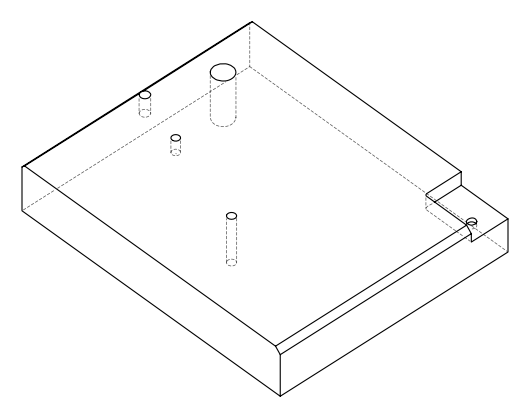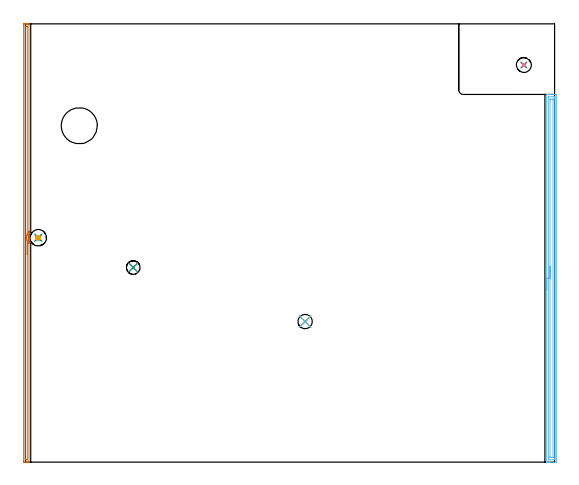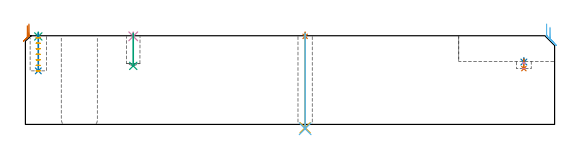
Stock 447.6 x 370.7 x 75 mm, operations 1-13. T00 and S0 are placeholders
(PLAN: 15 operations, 9 tool changes, 60.7 min)
(1 SPOT_DRILL | STEP1HOLE_1 | NXT0321_9005460120000 | 0.03 min | 1 mm3)
(2 SPOT_DRILL_1 | STEP1POCKET | NXT0321_9005460120000 | 0.03 min | 2349 mm3)
(3 SPOT_DRILL_2 | STEP1POCKET_1 | NXT0321_9005460120000 | 0.03 min | 2 mm3)
(4 SPOT_DRILL_3 | STEP1POCKET_2 | NXT0321_9005460120000 | 0.03 min | 1 mm3)
(5 DRILL_THROUGH_HOLE_INTO_CENTER | STEP1HOLE_1 | NXT0301_042 | 0.32 min | 2935 mm3)
(6 DRILL_TO_ENLARGE_THROUGH_HOLE | STEP1HOLE_1 | NXT0301_092 | 0.32 min | 5653 mm3)
(7 DRILL_BLIND_HOLE_INTO_CENTER | STEP1POCKET | NXT0301_086 | 0.04 min | 567 mm3)
(8 DRILL_BLIND_HOLE_INTO_CENTER_1 | STEP1POCKET_1 | NXT0301_128 | 0.13 min | 3223 mm3)
(9 DRILL_BLIND_HOLE_INTO_CENTER_2 | STEP1POCKET_2 | NXT0301_086 | 0.11 min | 2490 mm3)
(10 MILL_ROUGH_BLIND_HOLE_CONTOUR | STEP1POCKET | NXT0201_013 | Spiral | 0.1 min | 491 mm3)
(11 MILL_ROUGH_BLIND_HOLE_CONTOUR_1 | STEP1POCKET_1 | NXT0201_013 | Spiral | 0.54 min | 1212 mm3)
(12 AREA_MILL | FG_CHAMFER_SURFACE | UGT0205_001 | 7.69 min | 10628 mm3)
(13 AREA_MILL_1 | FG_CHAMFER_SURFACE_1 | UGT0205_001 | 6.1 min | 3746 mm3)
(14 MILL_CORNER_NOTCH_RECTANGULAR | CORNER_NOTCH_RECTANGULAR | UGT0201_014 | Follow Part, ap 1.5, ae 75% | 41.87 min | 102175 mm3)
(15 MILL_THROUGH_HOLE_FROM_SOLID_MATERIAL | STEP1HOLE | NXT0201_007 | Circular | 3.36 min | 54491 mm3)
(TOOL NXT0321_9005460120000 | NC Spot Drill, 142deg, 12mm, Carbide, Uncoated | D12 PA142 FL30 Z2)
(TOOL NXT0301_042 | Carbide Drill 7.1mm [860.1-0710-057A1-MM 2214] | D7.1 PA140 FL85 Z2)
(TOOL NXT0301_092 | Carbide Drill 12.1mm [860.1-1210-061A1-MM 2214] | D12.1 PA140 FL77 Z2)
(TOOL NXT0301_086 | Carbide Drill 11.5mm [860.1-1150-035A1-MM 2214] | D11.5 PA140 FL55 Z2)
(TOOL NXT0301_128 | Carbide Drill 12mm [861.1-1200-036A1-GP GC34] | D12 PA150 FL37.4 Z2)
(TOOL NXT0201_013 | ENDMILL 10mm | D10 FL30 Z4)
(TOOL UGT0205_001 | Chamfer Mill 20 x 3 x 45 deg. | D20 FL50 Z2)
(TOOL UGT0201_014 | End mill 6 mm | D6 FL24 Z4)
(TOOL NXT0201_007 | ENDMILL 25mm [R216.25-25050GCK54P 1620] | D25 R3 FL54 Z5)
(OP 1 SPOT_DRILL)
G17 G21 G94 G90
T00 M6
G54
G17 G0 G90 X236.6 Y118.9 S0 M3
G43 Z85. H0
G94 G81 G98 Z74.475 F250. R78.
G80
M5
M2
(OP 2 SPOT_DRILL_1)
G17 G21 G94 G90
T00 M6
G54
G17 G0 G90 X421.6 Y335.9 S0 M3
G43 Z85. H0
G94 G81 G98 Z52.762 F250. R56.3
G80
M5
M2
(OP 3 SPOT_DRILL_2)
G17 G21 G94 G90
T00 M6
G54
G17 G0 G90 X10.9 Y189.8 S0 M3
G43 Z85. H0
G94 G81 G98 Z74.406 F250. R78.
G80
M5
M2
(OP 4 SPOT_DRILL_3)
G17 G21 G94 G90
T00 M6
G54
G17 G0 G90 X91.2 Y164.6 S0 M3
G43 Z85. H0
G94 G81 G98 Z74.505 F250. R78.
G80
M5
M2
(OP 5 DRILL_THROUGH_HOLE_INTO_CENTER)
G17 G21 G94 G90
T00 M6
G54
G17 G0 G90 X236.6 Y118.9 S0 M3
G43 Z85. H1
G94 G73 G98 Z-2.792 F250. Q7.072 R77.
G80
M5
M2
(OP 6 DRILL_TO_ENLARGE_THROUGH_HOLE)
G17 G21 G94 G90
T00 M6
G54
G17 G0 G90 X236.6 Y118.9 S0 M3
G43 Z85. H1
G94 G73 G98 Z-3.702 F250. Q11.243 R77.
G80
M5
M2
(OP 7 DRILL_BLIND_HOLE_INTO_CENTER)
G17 G21 G94 G90
T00 M6
G54
G17 G0 G90 X421.6 Y335.9 S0 M3
G43 Z85. H1
G94 G81 G98 Z47.2 F250. R55.3
G80
M5
M2
(OP 8 DRILL_BLIND_HOLE_INTO_CENTER_1)
G17 G21 G94 G90
T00 M6
G54
G17 G0 G90 X10.9 Y189.8 S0 M3
G43 Z85. H1
G94 G81 G98 Z45.3 F250. R77.
G80
M5
M2
(OP 9 DRILL_BLIND_HOLE_INTO_CENTER_2)
G17 G21 G94 G90
T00 M6
G54
G17 G0 G90 X91.2 Y164.6 S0 M3
G43 Z85. H1
G94 G81 G98 Z49.5 F250. R77.
G80
M5
M2
(OP 10 MILL_ROUGH_BLIND_HOLE_CONTOUR)
G17 G21 G94 G90
T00 M6
G54
G17 G0 G90 X421.6 Y335.9 S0 M3
G43 Z85. H0
Z51.75
G94 G3 X422.225 Y336.525 R0.625 F250.
X421.6 Y337.15 R0.625
X420.35 Y335.9 R1.25
X421.6 Y337.15 R-1.25
X420.975 Y336.525 R0.625
X421.6 Y335.9 R0.625
G0 Z47.2
G3 X422.225 Y336.525 R0.625
X421.6 Y337.15 R0.625
X420.35 Y335.9 R1.25
X421.6 Y337.15 R-1.25
X420.975 Y336.525 R0.625
X421.6 Y335.9 R0.625
G0 Z85.
M5
M2
(OP 11 MILL_ROUGH_BLIND_HOLE_CONTOUR_1)
G17 G21 G94 G90
T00 M6
G54
G17 G0 G90 X10.9 Y189.8 S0 M3
G43 Z85. H0
Z73.329
G94 G3 X11.439 Y191.161 R0.787 F250.
X9.515 Y191.101 R1.361
X9.599 Y188.415 R1.9
X9.515 Y191.101 R-1.9
X9.557 Y189.758 R0.95
X10.9 Y189.8 R0.95
G0 Z68.657
G3 X11.439 Y191.161 R0.787
X9.515 Y191.101 R1.361
X9.599 Y188.415 R1.9
X9.515 Y191.101 R-1.9
X9.557 Y189.758 R0.95
X10.9 Y189.8 R0.95
G0 Z63.986
G3 X11.439 Y191.161 R0.787
X9.515 Y191.101 R1.361
X9.599 Y188.415 R1.9
X9.515 Y191.101 R-1.9
X9.557 Y189.758 R0.95
X10.9 Y189.8 R0.95
G0 Z59.314
G3 X11.439 Y191.161 R0.787
X9.515 Y191.101 R1.361
X9.599 Y188.415 R1.9
X9.515 Y191.101 R-1.9
X9.557 Y189.758 R0.95
X10.9 Y189.8 R0.95
G0 Z54.643
G3 X11.439 Y191.161 R0.787
X9.515 Y191.101 R1.361
X9.599 Y188.415 R1.9
X9.515 Y191.101 R-1.9
X9.557 Y189.758 R0.95
X10.9 Y189.8 R0.95
G0 Z49.971
G3 X11.439 Y191.161 R0.787
X9.515 Y191.101 R1.361
X9.599 Y188.415 R1.9
X9.515 Y191.101 R-1.9
X9.557 Y189.758 R0.95
X10.9 Y189.8 R0.95
G0 Z45.3
G3 X11.439 Y191.161 R0.787
X9.515 Y191.101 R1.361
X9.599 Y188.415 R1.9
X9.515 Y191.101 R-1.9
X9.557 Y189.758 R0.95
X10.9 Y189.8 R0.95
G0 Z85.
M5
M2
(OP 12 AREA_MILL)
G17 G21 G94 G90
T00 M6
G54
G17 G0 G90 X440.9 Y145.5 S1061 M3
G43 Z85. H0
G94 G1 Y145.538 Z84.128 F250.
Y145.652 Z83.263
Y145.841 Z82.412
Y146.103 Z81.58
Y146.437 Z80.774
Y146.84 Z80.
Y147.308 Z79.264
Y147.84 Z78.572
Y148.429 Z77.929
Y149.072 Z77.339
Y149.764 Z76.808
Y150.5 Z76.34
Y151.274 Z75.937
Y152.08 Z75.603
Y152.912 Z75.341
Y153.763 Z75.152
Y154.628 Z75.038
Y155.5 Z75.
Y310.837
X440.902 Y310.991 Z74.988
X440.937 Y311. Z74.953
X441.3 Z74.6
X441.686 Z74.213
X442.335 Z73.56
X443.548 Z72.349
X444.112 Z71.782
X448.553 Z67.344
X448.837 Y310.998 Z67.06
X449.092 Y310.99 Z66.806
X449.099 Y310.734 Z66.799
X449.1 Y0.609 Z66.8
X449.097 Y0.263 Z66.801
X449.092 Y0.01 Z66.806
X448.835 Y0. Z67.062
X444.112 Z71.782
X443.548 Z72.349
X443.223 Z72.673
X442.66 Z73.237
X442.335 Z73.56
X441.686 Z74.213
X441.299 Z74.6
X440.937 Z74.953
X440.902 Y0.009 Z74.988
X440.9 Y0.163 Z75.
Y155.5
X442.314 Z73.586
X442.315 Y308.625 Z73.585
X442.335 Y308.99 Z73.565
X442.832 Y308.999 Z73.068
X446.777 Y309. Z69.123
X447.273 Y308.999 Z68.627
X447.665 Y308.99 Z68.235
X447.685 Y308.605 Z68.215
X447.686 Y308.584 Z68.214
X447.685 Y2.375 Z68.215
X447.665 Y2.01 Z68.235
X447.168 Y2.001 Z68.732
X443.223 Y2. Z72.677
X442.727 Y2.001 Z73.173
X442.335 Y2.01 Z73.565
X442.315 Y2.395 Z73.585
X442.314 Y2.416 Z73.586
Y155.5
X443.728 Z72.172
X443.729 Y306.916 Z72.171
X443.73 Y306.964 Z72.17
X443.732 Y306.986 Z72.168
X443.734 Y306.99 Z72.166
X443.753 Y306.993 Z72.147
X443.933 Y306.999 Z71.967
X445.888 Z70.012
X446.068 Y306.996 Z69.832
X446.187 Y306.991 Z69.713
X446.265 Y306.985 Z69.635
X446.267 Y306.947 Z69.633
X446.269 Y306.819 Z69.631
X446.271 Y306.435 Z69.629
Y4.084
X446.27 Y4.036 Z69.63
X446.268 Y4.014 Z69.632
X446.266 Y4.01 Z69.634
X446.247 Y4.007 Z69.653
X446.067 Y4.001 Z69.833
X444.112 Z71.788
X443.932 Y4.004 Z71.968
X443.813 Y4.009 Z72.087
X443.735 Y4.015 Z72.165
X443.733 Y4.053 Z72.167
X443.731 Y4.18 Z72.169
X443.729 Y4.565 Z72.171
X443.728 Y155.5 Z72.172
Y156.372 Z72.21
Y157.236 Z72.323
Y158.088 Z72.512
Y158.92 Z72.775
Y159.726 Z73.108
Y160.5 Z73.511
Y161.236 Z73.98
Y161.928 Z74.511
Y162.571 Z75.1
Y163.16 Z75.744
Y163.691 Z76.436
Y164.16 Z77.172
Y164.563 Z77.945
Y164.897 Z78.751
Y165.159 Z79.583
Y165.348 Z80.435
Y165.462 Z81.3
Y165.5 Z82.172
G0 Z85.
M5
M2
(OP 13 AREA_MILL_1)
G17 G21 G94 G90
T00 M6
G54
G17 G0 G90 X3. Y195.411 S1061 M3
G43 Z85. H0
G94 G1 Y195.373 Z84.128 F250.
Y195.259 Z83.264
Y195.07 Z82.412
Y194.808 Z81.58
Y194.474 Z80.774
Y194.071 Z80.
Y193.602 Z79.264
Y193.071 Z78.572
Y192.482 Z77.929
Y191.839 Z77.34
Y191.146 Z76.808
Y190.411 Z76.34
Y189.637 Z75.937
Y188.831 Z75.603
Y187.999 Z75.341
Y187.147 Z75.152
Y186.282 Z75.038
Y185.411 Z75.
Y0.16
X2.997 Y0.009 Z74.988
X2.986 Y0.008 Z74.977
X2.655 Y0. Z74.654
X2.266 Z74.265
X1.634 Z73.629
X0.434 Z72.431
X-0.134 Z71.86
X-0.734 Z71.261
X-1.017 Y0.001 Z70.978
X-1.256 Y0.004 Z70.74
X-1.491 Y0.009 Z70.505
X-1.494 Y0.125 Z70.503
X-1.499 Y0.606 Z70.501
X-1.5 Y1.093 Z70.5
Y369.689
X-1.499 Y370.094 Z70.501
X-1.494 Y370.575 Z70.503
X-1.491 Y370.691 Z70.505
X-1.017 Y370.7 Z70.978
X-0.734 Z71.261
X-0.134 Z71.86
X0.434 Z72.431
X0.75 Z72.746
X1.318 Z73.314
X1.634 Z73.629
X2.655 Z74.655
X2.986 Y370.692 Z74.977
X2.997 Y370.691 Z74.988
X3. Y370.54 Z75.
Y192.487
X3.003 Y192.391 Z74.995
X2.98 Y192.32 Z74.975
X2.887 Y192.055 Z74.882
X2.854 Y191.945 Z74.849
X2.815 Y191.824 Z74.815
X2.812 Y191.813 Z74.811
X2.754 Y191.611 Z74.747
X2.751 Y191.597 Z74.743
X2.647 Y191.161 Z74.641
X2.572 Y190.705 Z74.566
X2.527 Y190.318 Z74.526
X2.522 Y190.267 Z74.521
X2.508 Y190.034 Z74.506
X2.504 Y189.812 Z74.498
X2.524 Y189.366 Z74.52
X2.531 Y189.285 Z74.529
X2.569 Y188.92 Z74.562
X2.637 Y188.479 Z74.636
X2.732 Y188.068 Z74.731
X2.74 Y188.03 Z74.74
X2.763 Y187.951 Z74.763
X2.812 Y187.787 Z74.811
X2.849 Y187.669 Z74.844
X2.873 Y187.585 Z74.869
X2.984 Y187.267 Z74.98
X3.003 Y187.21 Z74.996
X3. Y187.137 Z75.
Y185.411
X1.586 Y185.41 Z73.586
Y2.391
X1.584 Y2.18 Z73.584
X1.582 Y2.075 Z73.582
X1.579 Y2.025 Z73.579
X1.572 Y2.01 Z73.572
X1.524 Y2.008 Z73.524
X1.136 Y2.001 Z73.136
X0.75 Z72.75
X0.252 Y2.002 Z72.252
X0.029 Y2.006 Z72.029
X-0.074 Y2.01 Z71.926
X-0.084 Y2.341 Z71.916
X-0.085 Y2.391 Z71.915
X-0.086 Y368.309 Z71.914
X-0.084 Y368.52 Z71.916
X-0.082 Y368.625 Z71.918
X-0.079 Y368.675 Z71.921
X-0.072 Y368.69 Z71.928
X-0.024 Y368.692 Z71.976
X0.364 Y368.699 Z72.364
X0.75 Z72.75
X1.248 Y368.698 Z73.248
X1.471 Y368.693 Z73.471
X1.574 Y368.69 Z73.574
X1.584 Y368.359 Z73.584
X1.585 Y368.309 Z73.585
Y193.382
X1.581 Y192.961 Z73.581
X1.579 Y192.857 Z73.579
X1.484 Y192.49 Z73.484
X1.335 Y191.899 Z73.335
X1.271 Y191.597 Z73.271
X1.196 Y191.147 Z73.196
X1.145 Y190.705 Z73.145
X1.113 Y190.338 Z73.113
X1.093 Y189.812 Z73.093
X1.097 Y189.637 Z73.097
X1.106 Y189.453 Z73.106
X1.145 Y188.92 Z73.145
X1.194 Y188.472 Z73.194
X1.266 Y188.027 Z73.266
X1.415 Y187.356 Z73.415
X1.47 Y187.135 Z73.47
X1.579 Y186.711 Z73.579
X1.585 Y186.292 Z73.585
Y186.242
X1.586 Y185.41 Z73.586
Y184.539 Z73.624
X1.587 Y183.674 Z73.738
Y182.822 Z73.928
Y181.99 Z74.19
X1.588 Y181.184 Z74.525
Y180.411 Z74.928
Y179.675 Z75.397
X1.589 Y178.983 Z75.928
Y178.34 Z76.518
Y177.751 Z77.161
Y177.22 Z77.854
X1.59 Y176.752 Z78.59
Y176.35 Z79.364
Y176.016 Z80.17
Y175.754 Z81.002
Y175.566 Z81.854
Y175.452 Z82.719
Y175.415 Z83.59
G0 Z85.
M5
M2
